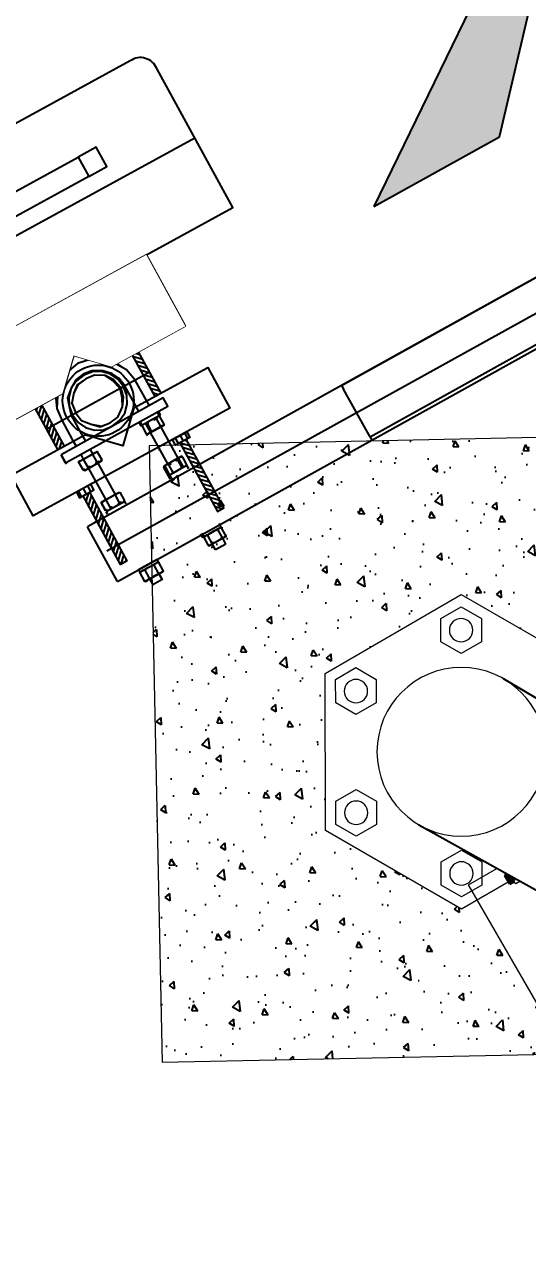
# Model space of a CAD drawing. Header units: millimetres. Extents: x 0 to 177, y -34 to 320.
# Drawn here: x 46.152 to 46.667, y -16.285 to -15.045 of the extents above; entities that cross this region are included whole.
import ezdxf

# ---------------------------------------------------------------- set-up
doc = ezdxf.new("R2010")
doc.units = ezdxf.units.MM
doc.header["$LTSCALE"] = 0.1
doc.set_wipeout_variables(frame=1)
for name, color, linetype in [('8', 8, 'Continuous'), ('ASHURADOS', 7, 'Continuous'), ('FIBRA OPTICA AT&T', 5, 'Continuous'), ('titulos', 170, 'Continuous')]:
    doc.layers.add(name, color=color, linetype=linetype)
pattern_1 = [(135, (32.1043925, -60.0973595), (-0.00265165043, -0.00265165043), [])]
pattern_2 = [(45, (-32.1043925, -60.0973595), (0.00265165043, -0.00265165043), [])]

# ---------------------------------------------------------------- blocks, each defined once
blk = doc.blocks.new('TORREPLANTA')
at = {"layer": 'ASHURADOS', "ltscale": 0.1}
h = blk.add_hatch(dxfattribs=at)
h.set_pattern_fill('AR-CONC', color=8, scale=0.09)
h.paths.add_polyline_path([(29.1184, 102.616), (28.6219, 101.9887), (28.2103, 102.3144), (28.423, 102.4037), (28.4321, 102.3818), (28.6345, 102.3562), (28.7579, 102.5186), (28.6789, 102.7067), (28.4766, 102.7324), (28.4622, 102.7135), (28.283, 102.8496), (28.491, 103.1125), (28.7228, 102.9291)])
h.paths.add_polyline_path([(28.0145, 102.5104), (27.9946, 102.4852), (28.1403, 102.3699), (24.6681, 100.9118), (24.6664, 100.9095), (28.3445, 102.4541), (28.3455, 102.4517), (28.3664, 102.4605)])
h.paths.add_polyline_path([(28.3708, 102.6805), (28.3704, 102.6799), (28.3767, 102.6751), (28.1642, 102.6996), (28.2323, 102.7856)])
h.paths.add_polyline_path([(25.1861, 105.6157), (25.5817, 105.3026), (25.3835, 105.0522), (25.2069, 105.1863), (25.2212, 105.2052), (25.1422, 105.3933), (24.9399, 105.4189), (24.8165, 105.2565), (24.8954, 105.0684), (24.919, 105.0654), (24.8892, 104.8304), (24.4579, 105.1717), (24.9543, 105.7991)])
h.paths.add_polyline_path([(24.5451, 100.6329), (24.6681, 100.7957), (24.6569, 100.8222), (24.9577, 100.9486), (25.0285, 100.8926), (24.532, 100.2653), (23.9047, 100.7617), (24.4012, 101.389), (24.4484, 101.3516), (24.4047, 101.0064), (24.3862, 101.0087), (24.2632, 100.846), (24.3427, 100.6581)])
h.paths.add_polyline_path([(24.8847, 101.0064), (24.6719, 100.917), (24.7915, 101.0802)], flags=17)
h.paths.add_polyline_path([(24.628, 101.2095), (24.4969, 101.0402), (24.4979, 101.0481), (24.4923, 101.0488), (24.5232, 101.2925)], flags=17)
h.paths.add_polyline_path([(25.2677, 104.9059), (25.1918, 105.0944), (25.1992, 105.0888), (25.3324, 104.9877)], flags=17)
h.paths.add_polyline_path([(25.1208, 104.7203), (25.0852, 104.6753), (24.964, 104.7712), (24.9933, 105.0027), (24.994, 105.0027), (24.995, 105.0106)])
h = blk.add_hatch(dxfattribs=at)
h.set_pattern_fill('AR-CONC', color=8, scale=0.0005)
h.paths.add_polyline_path([(29.1184, 102.616), (28.6219, 101.9887), (28.2103, 102.3144), (28.423, 102.4037), (28.4321, 102.3818), (28.6345, 102.3562), (28.7579, 102.5186), (28.6789, 102.7067), (28.4766, 102.7324), (28.4622, 102.7135), (28.283, 102.8496), (28.491, 103.1125), (28.7228, 102.9291)])
h.paths.add_polyline_path([(28.3708, 102.6805), (28.3704, 102.6799), (28.3767, 102.6751), (28.1642, 102.6996), (28.2323, 102.7856)])
at = {"ltscale": 0.1}
for p, q in [((28.5695, 102.6529), (27.4758, 102.7788)), ((28.5422, 102.4356), (27.4539, 102.5898))]:
    blk.add_line(p, q, dxfattribs=at)
at = {"lineweight": 0}
for p, q in [((28.4067, 102.4544), (28.3983, 102.4509)), ((28.399, 102.4555), (28.4002, 102.4527)), ((28.4069, 102.4544), (28.4057, 102.454)), ((28.4144, 102.4515), (28.4127, 102.4522))]:
    blk.add_line(p, q, dxfattribs=at)
for points in [[(28.7228, 102.9291), (29.1184, 102.616), (28.6219, 101.9887), (28.2103, 102.3144)], [(28.4014, 102.4551), (28.4321, 102.3818), (28.6345, 102.3562), (28.7579, 102.5186), (28.6789, 102.7067), (28.4766, 102.7324), (28.4282, 102.6687)], [(24.6192, 100.8451), (24.633, 100.8122), (28.4437, 102.4124), (28.4273, 102.4515)], [(28.3984, 102.4502), (28.41, 102.4539)], [(28.4, 102.4496), (28.3984, 102.4502), (28.3987, 102.4511)], [(28.4126, 102.4536), (28.4, 102.4496), (28.3994, 102.4479)], [(28.4132, 102.4535), (28.4127, 102.4522), (28.3994, 102.4479), (28.401, 102.4473), (28.4144, 102.4515), (28.4137, 102.4499)]]:
    blk.add_lwpolyline(points, dxfattribs=at)
for points in [[(28.6628, 102.6419), (28.6812, 102.6661), (28.6694, 102.6942), (28.6392, 102.698), (28.6208, 102.6738), (28.6326, 102.6457)], [(28.7239, 102.4964), (28.7423, 102.5206), (28.7305, 102.5487), (28.7003, 102.5525), (28.6819, 102.5283), (28.6937, 102.5002)], [(28.402, 102.445), (28.4137, 102.4499), (28.4003, 102.4456), (28.401, 102.4473)], [(28.4719, 102.3906), (28.4902, 102.4148), (28.4785, 102.4428), (28.4483, 102.4466), (28.4299, 102.4224), (28.4417, 102.3944)], [(28.6284, 102.3707), (28.6468, 102.395), (28.635, 102.423), (28.6049, 102.4268), (28.5865, 102.4026), (28.5983, 102.3746)]]:
    blk.add_lwpolyline(points, close=True, dxfattribs=at)
blk.add_lwpolyline([(28.3934, 102.4562), (28.3957, 102.4508, 0.389201), (28.4002, 102.4527, 0.127246), (28.4065, 102.4544, 0.127246)], format="xyb", dxfattribs=at)
for centre, radius in [((28.651, 102.6699), 0.0152), ((28.5555, 102.5443), 0.1095), ((28.7121, 102.5244), 0.0152), ((28.4601, 102.4186), 0.0152), ((28.6166, 102.3988), 0.0152)]:
    blk.add_circle(centre, radius, dxfattribs=at)
blk = doc.blocks.new('FLECHA')
blk.add_hatch(color=256).paths.add_polyline_path([(0, 1.6239), (-0.2858, 1.4238), (-0.1214, 1.4238), (0, 1.5572), (0.1214, 1.4238), (0.2858, 1.4238)])
for p, q in [((0, 1.6239), (-0.2858, 1.4238)), ((-0.1214, 1.4238), (0, 1.5572)), ((-0.2858, 1.4238), (-0.1214, 1.4238))]:
    blk.add_line(p, q)
blk = doc.blocks.new('Antena RF')
at = {"layer": '8', "ltscale": 0.05}
h = blk.add_hatch(dxfattribs=at)
h.set_pattern_fill('ANSI31', color=256, scale=0.03, angle=90, style=0)
h.set_pattern_definition(pattern_1)
h.paths.add_polyline_path([(-0.0602, 0.0779), (-0.0528, 0.0779), (-0.0528, 0.1578), (-0.0602, 0.1578)])
h = blk.add_hatch(dxfattribs=at)
h.set_pattern_fill('ANSI31', color=256, scale=0.03, angle=90, style=0)
h.set_pattern_definition(pattern_2)
h.paths.add_polyline_path([(0.0602, 0.0779), (0.0528, 0.0779), (0.0528, 0.1578), (0.0602, 0.1578)])
h = blk.add_hatch(dxfattribs=at)
h.set_pattern_fill('ANSI31', color=256, scale=0.03, angle=90, style=0)
h.set_pattern_definition(pattern_1)
h.paths.add_polyline_path([(-0.0528, 0.024), (-0.0602, 0.024), (-0.0602, -0.024), (-0.0528, -0.024)])
h = blk.add_hatch(dxfattribs=at)
h.set_pattern_fill('ANSI31', color=256, scale=0.03, angle=90, style=0)
h.set_pattern_definition(pattern_2)
h.paths.add_polyline_path([(0.0528, 0.024), (0.0602, 0.024), (0.0602, -0.024), (0.0528, -0.024)])
for points in [[(-0.0528, 0.0779), (-0.0528, 0.1578), (-0.0602, 0.1578), (-0.0602, 0.0779)], [(0.0528, 0.0779), (0.0528, 0.1578), (0.0602, 0.1578), (0.0602, 0.0779)], [(-0.0602, 0.024), (-0.0602, -0.024), (-0.0528, -0.024), (-0.0528, 0.024)], [(0.0602, 0.024), (0.0602, -0.024), (0.0528, -0.024), (0.0528, 0.024)]]:
    blk.add_lwpolyline(points)
for p, q in [((-0.062, 0.0779), (-0.062, 0.0713)), ((-0.0565, 0.0713), (-0.0565, 0.0779)), ((-0.0565, 0.0713), (-0.0565, 0.0779)), ((-0.051, 0.0779), (-0.051, 0.0713)), ((0.051, 0.0779), (0.051, 0.0713)), ((0.0565, 0.0713), (0.0565, 0.0779)), ((0.0565, 0.0713), (0.0565, 0.0779)), ((0.062, 0.0779), (0.062, 0.0713))]:
    blk.add_line(p, q, dxfattribs=at)
for points in [[(-0.0643, 0.0713), (-0.0643, 0.0779), (-0.0476, 0.0779), (-0.0476, 0.0713)], [(0.0643, 0.0713), (0.0643, 0.0779), (0.0476, 0.0779), (0.0476, 0.0713)]]:
    blk.add_lwpolyline(points, close=True, dxfattribs=at)
for points in [[(-0.0286, 0.024), (-0.1147, 0.024), (-0.1147, 0.0713), (0.1147, 0.0713), (0.1147, 0.024), (0.0286, 0.024)], [(-0.0286, 0.024), (0, 0.0526), (0.0286, 0.024)], [(-0.0286, -0.024), (0, -0.0526), (0.0286, -0.024)]]:
    blk.add_lwpolyline(points, dxfattribs=at)
blk.add_circle((0, 0), 0.0364, dxfattribs=at)
at = {"ltscale": 450}
blk.add_wipeout([(-0.2155, -0.1072), (0.2155, -0.1072), (0.2155, -0.2692), (0.2124, -0.279), (0.205, -0.2863), (0.1955, -0.2892), (-0.1955, -0.2892), (-0.2063, -0.2869), (-0.2136, -0.2793), (-0.2155, -0.2691)], dxfattribs=at)
blk.add_line((-0.2155, -0.1882), (0.2155, -0.1882), dxfattribs=at)
blk.add_lwpolyline([(-0.1955, -0.2892), (0.1955, -0.2892, 0.379386), (0.2155, -0.2692), (0.2155, -0.1072), (-0.2155, -0.1072), (-0.2155, -0.2691, 0.470848)], format="xyb", close=True, dxfattribs=at)
for points in [[(-0.1015, -0.2057), (-0.1225, -0.2057), (-0.1225, -0.2282), (-0.1015, -0.2282)], [(-0.1015, -0.2057), (0.1004, -0.2057), (0.1004, -0.2282), (-0.1015, -0.2282)], [(0.1004, -0.2057), (0.1214, -0.2057), (0.1214, -0.2282), (0.1004, -0.2282)]]:
    blk.add_lwpolyline(points, close=True, dxfattribs=at)
at = {"layer": '8', "ltscale": 0.05}
blk.add_lwpolyline([(0.0286, -0.024), (0.1147, -0.024), (0.1147, -0.1072), (-0.1147, -0.1072), (-0.1147, -0.024), (-0.0286, -0.024)], dxfattribs=at)
blk.add_wipeout([(-0.1147, -0.1072), (-0.1147, -0.024), (-0.0286, -0.024), (0, -0.0526), (0.0286, -0.024), (0.1147, -0.024), (0.1147, -0.1072)])
blk = doc.blocks.new('A$C462F3C73')
at = {"linetype": 'Continuous'}
for points in [[(33.833, -57), (33.833, -56.917), (34.083, -56.917), (34.083, -57)], [(33.833, -56.917), (33.833, -57)], [(35.083, -56.917), (33.833, -56.917)], [(34.083, -56.5), (34.083, -56.917)], [(34.083, -56.5), (34.833, -56.5)], [(34.083, -57), (34.25, -56.917), (34.667, -56.917), (34.833, -57)], [(34.833, -56.5), (34.833, -56.5)], [(34.833, -56.5), (34.833, -56.917)], [(34.833, -56.5), (34.833, -56.917)], [(35.083, -57), (35.083, -57.583), (34.833, -57.583), (34.833, -56.917), (35.083, -56.917), (35.083, -57)], [(35.083, -56.917), (35.083, -57)], [(35.083, -56.917), (35.083, -56.917), (35.083, -57), (35.083, -56.917)], [(35.083, -56.917), (35.083, -56.917)], [(38.667, -56.917), (38.667, -57.583), (38.583, -57.583), (38.5, -57.583), (38.5, -57.583), (38.417, -57.583), (38.333, -57.583)], [(38.333, -56.917), (38.417, -56.917), (38.583, -56.917), (38.667, -56.917)], [(38.333, -56.917), (38.333, -57.583)], [(38.417, -56.917), (38.333, -56.917)], [(38.417, -56.917), (38.333, -56.917)], [(38.667, -56.917), (38.667, -57.583), (38.583, -57.583), (38.5, -57.583), (38.5, -57.583), (38.417, -57.583), (38.333, -57.583)], [(38.333, -56.917), (38.333, -56.917), (38.417, -56.917), (38.583, -56.917), (38.583, -56.917), (38.667, -56.917)], [(38.333, -56.917), (38.333, -57.583)], [(39.583, -56.917), (38.417, -56.917)], [(39.583, -56.917), (38.417, -56.917)], [(38.667, -56.917), (38.667, -56.5), (39.333, -56.5)], [(38.667, -56.917), (38.667, -56.5)], [(38.667, -56.5), (39.333, -56.5)], [(38.667, -56.917), (38.75, -56.917), (38.833, -56.917), (39.167, -56.917), (39.25, -56.917), (39.333, -56.917)], [(38.667, -56.917), (38.75, -56.917), (38.833, -56.917), (39.167, -56.917), (39.25, -56.917), (39.333, -56.917)], [(39.333, -56.917), (39.333, -56.5)], [(39.333, -56.5), (39.333, -56.5)], [(39.333, -56.917), (39.333, -56.5)], [(39.333, -56.917), (39.333, -56.5)], [(39.333, -56.917), (39.333, -56.5)], [(39.667, -56.917), (39.667, -57.583), (39.583, -57.583), (39.583, -57.583), (39.5, -57.583), (39.417, -57.583), (39.333, -57.583), (39.333, -56.917), (39.417, -56.917), (39.583, -56.917), (39.583, -56.917), (39.667, -56.917)], [(39.333, -57.583), (39.333, -56.917), (39.333, -56.917), (39.417, -56.917), (39.583, -56.917), (39.583, -56.917), (39.667, -56.917)], [(39.667, -56.917), (39.667, -57.583), (39.583, -57.583), (39.583, -57.583), (39.417, -57.583), (39.417, -57.583), (39.333, -57.583)], [(39.583, -56.917), (39.583, -56.833)], [(39.667, -56.917), (39.667, -57.583), (39.583, -57.583)], [(39.583, -56.917), (39.667, -56.917), (39.583, -56.917)], [(39.583, -56.917), (39.667, -56.917)], [(39.583, -56.917), (39.667, -56.917)], [(39.667, -56.917), (39.667, -57.583), (39.583, -57.583)], [(39.583, -56.917), (39.667, -56.917), (39.583, -56.917)], [(39.583, -56.917), (39.583, -56.917)], [(22.917, -57.75), (4.667, -57.75)], [(41.167, -57.75), (22.917, -57.75)], [(22.917, -57.75), (22.917, -57.833)], [(34.083, -57), (34.083, -57.583), (33.833, -57.583), (33.833, -57.583)], [(33.833, -57), (33.833, -57.583)], [(33.833, -57.583), (33.833, -57.833)], [(35.083, -57.833), (35.083, -57.583), (33.833, -57.583)], [(34.833, -57.583), (34.667, -57.583), (34.25, -57.583), (34.083, -57.583)], [(35.083, -57), (35.083, -57.583), (35.083, -57.583)], [(35.083, -57.583), (35.083, -57.583)], [(35.083, -57.583), (35.083, -57.583)], [(35.167, -57.833), (35.167, -57.583), (35.083, -57.583)], [(38.417, -57.583), (38.333, -57.583)], [(38.333, -57.583), (38.333, -57.75)], [(39.667, -57.75), (39.667, -57.583), (38.333, -57.583)], [(38.417, -57.583), (38.333, -57.583)], [(38.333, -57.583), (38.333, -57.75)], [(39.667, -57.75), (39.667, -57.583), (38.333, -57.583)], [(38.333, -57.75), (39.667, -57.75)], [(38.333, -57.75), (39.667, -57.75)], [(39.333, -57.583), (39.167, -57.583), (39.083, -57.583), (38.917, -57.583), (38.833, -57.583), (38.667, -57.583)], [(39.333, -57.583), (39.167, -57.583), (39.083, -57.583), (38.917, -57.583), (38.833, -57.583), (38.667, -57.583)], [(38.667, -57.833), (38.667, -57.75)], [(38.667, -57.833), (38.667, -57.75)], [(39.333, -57.833), (39.333, -57.75)], [(39.333, -57.833), (39.333, -57.75)], [(39.333, -57.833), (39.333, -57.75)], [(39.333, -57.833), (39.333, -57.75)], [(39.583, -57.583), (39.667, -57.583)], [(39.583, -57.583), (39.667, -57.583)], [(39.583, -57.583), (39.667, -57.583)], [(39.583, -57.583), (39.667, -57.583)], [(39.667, -57.75), (39.667, -57.583)], [(39.667, -57.75), (39.667, -57.583)], [(39.667, -57.75), (39.667, -57.75)], [(41.167, -57.75), (41.167, -61.667)], [(22.917, -58), (4.667, -58)], [(22.917, -58), (22.917, -57.833)], [(22.917, -58), (22.917, -58.5)], [(22.917, -58.5), (22.917, -61.417)], [(40.833, -59.75), (-41.917, -59.667)], [(-22.917, -61.667), (22.917, -61.667), (22.917, -61.417)], [(22.917, -61.667), (4.667, -61.667)], [(22.917, -61.667), (22.917, -61.667)], [(22.917, -61.667), (41.167, -61.667)], [(33.833, -61.75), (33.833, -62), (35.167, -62)], [(33.833, -61.75), (33.833, -62), (35.083, -62)], [(33.833, -62.583), (33.833, -62), (34.167, -62), (34.167, -62.583), (34.083, -62.583), (34, -62.667), (33.917, -62.667), (33.833, -62.583), (33.833, -62.583)], [(33.917, -62), (33.833, -62)], [(33.833, -62.583), (33.833, -62), (34.083, -62), (34.083, -62.583), (34, -62.667), (33.833, -62.667), (33.833, -62.583), (33.833, -62.583)], [(33.833, -62), (33.833, -62)], [(34.083, -62), (34.833, -62)], [(34.167, -62), (34.833, -62)], [(34.833, -62.583), (34.833, -62), (35.083, -62)], [(34.833, -62.583), (34.833, -62), (35.083, -62)], [(35.167, -61.75), (35.167, -62), (35.083, -62)], [(35.083, -62), (35.083, -61.75)], [(35.083, -62), (35.167, -62)], [(35.167, -62), (35.167, -62.583), (35.083, -62.667)], [(35.083, -62), (35.167, -62)], [(35.083, -62.583), (35.083, -62)], [(35.083, -62), (35.083, -62)], [(35.083, -62), (35.083, -62)], [(35.083, -62), (35.083, -62.583), (35.083, -62.667)], [(35.083, -62), (35.083, -62)], [(35.083, -62.583), (35.083, -62)], [(35.083, -62), (35.083, -62)], [(35.167, -61.75), (35.167, -62)], [(35.167, -62), (35.167, -61.75)], [(38.333, -61.75), (38.333, -61.917), (39.667, -61.917)], [(38.333, -61.75), (38.333, -61.917), (39.667, -61.917)], [(38.333, -62.583), (38.333, -62), (38.417, -61.917), (38.583, -61.917), (38.667, -62), (38.667, -62.583), (38.333, -62.583)], [(38.417, -61.917), (38.333, -62)], [(38.333, -62.583), (38.333, -62), (38.333, -62), (38.417, -61.917), (38.583, -61.917), (38.583, -62), (38.667, -62), (38.667, -62.583), (38.333, -62.583)], [(38.417, -61.917), (38.333, -62)], [(38.667, -62), (38.75, -62), (38.833, -61.917), (39.167, -61.917), (39.25, -62), (39.333, -62)], [(38.667, -62), (38.75, -62), (38.833, -61.917), (39.167, -61.917), (39.25, -62), (39.333, -62)], [(39.333, -62.583), (39.333, -62), (39.417, -61.917), (39.583, -61.917), (39.583, -62), (39.667, -62)], [(39.333, -62.583), (39.333, -62), (39.333, -62), (39.417, -61.917), (39.583, -61.917), (39.583, -62), (39.667, -62)], [(39.583, -61.917), (39.667, -62)], [(39.583, -61.917), (39.667, -62)], [(39.583, -61.917), (39.667, -62)], [(39.583, -61.917), (39.667, -62)], [(39.583, -61.917), (39.667, -62)], [(39.583, -61.917), (39.667, -62)], [(39.667, -62), (39.667, -62.583), (39.583, -62.583)], [(39.667, -62), (39.667, -62.583), (39.583, -62.583)], [(39.667, -61.75), (39.667, -61.917)], [(39.667, -61.917), (39.667, -61.75)], [(39.667, -61.75), (39.667, -61.917)], [(39.667, -62.583), (39.667, -62)], [(39.667, -62.583), (39.667, -62)], [(40.583, -61.75), (40.583, -61.667)], [(33.917, -62.667), (33.833, -62.583)], [(33.833, -62.667), (33.833, -62.583)], [(33.833, -62.667), (35.083, -62.667)], [(33.917, -62.667), (35.083, -62.667)], [(34.833, -62.583), (34.667, -62.583), (34.667, -62.667), (34.25, -62.667), (34.25, -62.583), (34.083, -62.583)], [(34.083, -62.667), (34.083, -64.917)], [(34.083, -62.667), (34.083, -64.917)], [(34.833, -62.583), (34.667, -62.583), (34.667, -62.667), (34.333, -62.667), (34.25, -62.583), (34.167, -62.583)], [(35.083, -62.583), (35.083, -62.667), (34.833, -62.667), (34.833, -62.583), (34.833, -62.583)], [(35.083, -62.583), (35.083, -62.667), (34.833, -62.667), (34.833, -62.583)], [(34.833, -62.667), (34.833, -64.917)], [(34.833, -62.667), (34.833, -64.917)], [(34.833, -62.667), (34.833, -64.917)], [(34.833, -62.667), (34.833, -64.917)], [(35.167, -62.583), (35.083, -62.583), (35.083, -62.667)], [(35.083, -62.667), (35.083, -62.583)], [(35.083, -62.667), (35.083, -62.583)], [(35.083, -62.583), (35.083, -62.667)], [(35.083, -62.667), (35.083, -62.583)], [(35.083, -62.667), (35.083, -62.583)], [(38.417, -62.583), (38.333, -62.583)], [(38.417, -62.583), (38.333, -62.583)], [(38.417, -62.583), (39.583, -62.583)], [(38.417, -62.583), (39.583, -62.583)], [(39.333, -62.583), (38.667, -62.583)], [(38.667, -64.833), (38.667, -62.583)], [(38.667, -64.833), (38.667, -62.583)], [(39.333, -62.583), (38.667, -62.583)], [(39.333, -64.833), (39.333, -62.583)], [(39.667, -62.583), (39.333, -62.583)], [(39.333, -64.833), (39.333, -62.583)], [(39.333, -64.833), (39.333, -62.583)], [(39.333, -64.833), (39.333, -62.583)], [(39.667, -62.583), (39.333, -62.583)], [(39.583, -62.583), (39.583, -62.5)], [(39.667, -62.583), (39.583, -62.583)], [(39.583, -62.583), (39.667, -62.583)], [(39.667, -62.583), (39.583, -62.583)], [(39.583, -62.583), (39.583, -62.583)], [(39.583, -62.583), (39.667, -62.583)], [(34.083, -64.917), (34.083, -65.5), (34, -65.583), (33.833, -65.583), (33.833, -65.5), (33.833, -65.5)], [(33.833, -64.917), (34.083, -64.917)], [(33.833, -64.917), (33.833, -65.5)], [(33.833, -64.917), (33.833, -64.917)], [(35.083, -64.917), (33.833, -64.917)], [(34.083, -64.917), (34.083, -65.5), (34, -65.5), (34, -65.583), (33.833, -65.583), (33.833, -65.5)], [(33.833, -64.917), (34.083, -64.917)], [(33.833, -64.917), (33.833, -65.5)], [(33.833, -64.917), (33.833, -64.917)], [(35.083, -64.917), (33.833, -64.917)], [(34.083, -64.917), (34.833, -64.917)], [(34.083, -64.917), (34.75, -64.917)], [(35.083, -64.917), (35.083, -65.5), (35.083, -65.5), (35.083, -65.583), (34.833, -65.583), (34.833, -65.5), (34.75, -65.5), (34.75, -64.917), (35.083, -64.917)], [(35.083, -64.917), (35.083, -65.5), (35.083, -65.583), (34.833, -65.583), (34.833, -65.5), (34.833, -64.917), (35.083, -64.917)], [(35.083, -64.917), (35.083, -64.833)], [(35.083, -64.917), (35.083, -64.833)], [(35.083, -64.917), (35.083, -65.5), (35.083, -65.583)], [(35.083, -64.917), (35.083, -64.917), (35.083, -64.917)], [(35.083, -64.917), (35.083, -64.917)], [(35.083, -64.917), (35.083, -65.5), (35.083, -65.583)], [(35.083, -64.917), (35.083, -64.917), (35.083, -64.917)], [(35.083, -64.917), (35.083, -64.917)], [(38.333, -64.917), (38.333, -64.917), (38.417, -64.833), (38.583, -64.833), (38.583, -64.917), (38.667, -64.917)], [(38.417, -64.833), (38.333, -64.917)], [(38.333, -64.917), (38.333, -64.917), (38.417, -64.833), (38.5, -64.833), (38.583, -64.917), (38.667, -64.917)], [(38.417, -64.833), (38.333, -64.917)], [(38.667, -64.917), (38.667, -65.5), (38.333, -65.5)], [(38.333, -64.917), (38.333, -65.5)], [(38.667, -64.917), (38.667, -65.5), (38.333, -65.5)], [(38.333, -64.917), (38.333, -65.5)], [(39.583, -64.833), (38.417, -64.833)], [(39.583, -64.833), (38.417, -64.833)], [(38.667, -64.917), (38.75, -64.917), (38.833, -64.833), (39.167, -64.833), (39.25, -64.917), (39.333, -64.917)], [(38.667, -64.917), (38.75, -64.917), (38.833, -64.833), (39.167, -64.833), (39.25, -64.917), (39.333, -64.917)], [(39.667, -64.917), (39.667, -65.5), (39.333, -65.5), (39.333, -64.917), (39.333, -64.917), (39.417, -64.833), (39.583, -64.833), (39.583, -64.917), (39.667, -64.917)], [(39.667, -64.917), (39.667, -65.5), (39.333, -65.5), (39.333, -64.917), (39.333, -64.917), (39.417, -64.833), (39.583, -64.833), (39.583, -64.917), (39.667, -64.917)], [(39.583, -64.833), (39.667, -64.917), (39.583, -64.833)], [(39.583, -64.833), (39.583, -64.833)], [(39.583, -64.833), (39.667, -64.917)], [(39.583, -64.833), (39.583, -64.917), (39.667, -64.917), (39.583, -64.833)], [(39.583, -64.833), (39.583, -64.833)], [(39.583, -64.833), (39.667, -64.917)], [(39.667, -64.917), (39.667, -65.5), (39.583, -65.5)], [(39.667, -64.917), (39.667, -65.5), (39.583, -65.5)], [(40.417, -66.417), (40.417, -65.833), (33.083, -65.833), (33.083, -66.417), (40.417, -66.417)], [(40.417, -66.417), (40.417, -65.833), (33.083, -65.833), (33.083, -66.417), (40.417, -66.417)], [(33.75, -65.583), (33.75, -65.833)], [(35.083, -65.833), (35.083, -65.583), (33.75, -65.583)], [(33.833, -65.583), (33.833, -65.5)], [(33.833, -65.583), (33.833, -65.5)], [(33.833, -65.583), (33.833, -65.833)], [(35.083, -65.833), (35.083, -65.583), (33.833, -65.583)], [(34.833, -65.5), (34.667, -65.5), (34.667, -65.583), (34.25, -65.583), (34.25, -65.5), (34.083, -65.5)], [(34.75, -65.5), (34.667, -65.5), (34.667, -65.583), (34.25, -65.583), (34.25, -65.5), (34.083, -65.5)], [(35.083, -65.583), (35.083, -65.5)], [(35.083, -65.583), (35.083, -65.5)], [(35.083, -65.583), (35.083, -65.5)], [(35.083, -65.583), (35.083, -65.5)], [(35.167, -65.833), (35.167, -65.583), (35.083, -65.583)], [(35.083, -65.833), (35.083, -65.583)], [(38.417, -65.5), (38.333, -65.5)], [(38.417, -65.5), (38.333, -65.5)], [(39.583, -65.5), (38.417, -65.5)], [(39.583, -65.5), (38.417, -65.5)], [(39.333, -65.5), (38.667, -65.5)], [(38.667, -65.833), (38.667, -65.5)], [(38.667, -65.833), (38.667, -65.5)], [(39.333, -65.5), (38.667, -65.5)], [(39.333, -65.833), (39.333, -65.5)], [(39.333, -65.833), (39.333, -65.5)], [(39.333, -65.833), (39.333, -65.5)], [(39.333, -65.833), (39.333, -65.5)], [(39.583, -65.5), (39.667, -65.5)], [(39.583, -65.5), (39.583, -65.5)], [(39.583, -65.5), (39.667, -65.5)], [(39.583, -65.5), (39.667, -65.5)], [(39.583, -65.5), (39.583, -65.5)], [(39.583, -65.5), (39.667, -65.5)], [(40.417, -65.833), (40.417, -65.75)], [(40.417, -65.833), (40.417, -66.417)], [(40.417, -66.417), (40.417, -65.833)], [(34.083, -66.417), (34.083, -67)], [(34.083, -66.417), (34.083, -67)], [(34.833, -66.417), (34.833, -67)], [(34.833, -66.417), (34.833, -67)], [(34.833, -66.417), (34.833, -67)], [(38.583, -68.25), (38.5, -67.667), (38.25, -67.167), (37.833, -66.75), (37.333, -66.5), (36.75, -66.417), (36.167, -66.5), (35.667, -66.75), (35.25, -67.167), (35, -67.667), (34.833, -68.25), (35, -68.833), (35.25, -69.333), (35.667, -69.75), (36.167, -70), (36.75, -70.083), (37.333, -70), (37.833, -69.75), (38.25, -69.333), (38.5, -68.833), (38.583, -68.25)], [(34.833, -66.417), (34.833, -67)], [(38.583, -68.25), (38.5, -67.667), (38.25, -67.167), (37.833, -66.75), (37.333, -66.5), (36.75, -66.417), (36.167, -66.5), (35.667, -66.75), (35.25, -67.167), (35, -67.667), (34.917, -68.25), (35, -68.833), (35.25, -69.333), (35.667, -69.75), (36.167, -70), (36.75, -70.083), (37.333, -70), (37.833, -69.75), (38.25, -69.333), (38.5, -68.833), (38.583, -68.25)], [(38.333, -68.25), (38.25, -67.667), (37.833, -67.167), (37.333, -66.75), (36.75, -66.667), (36.167, -66.75), (35.583, -67.167), (35.25, -67.667), (35.083, -68.25), (35.25, -68.917), (35.583, -69.417), (36.167, -69.75), (36.75, -69.833), (37.333, -69.75), (37.833, -69.417), (38.25, -68.917), (38.333, -68.25)], [(38.333, -68.25), (38.25, -67.667), (37.833, -67.167), (37.417, -66.75), (36.75, -66.667), (36.167, -66.75), (35.583, -67.167), (35.333, -67.667), (35.167, -68.25), (35.333, -68.917), (35.583, -69.417), (36.167, -69.75), (36.75, -69.833), (37.417, -69.75), (37.833, -69.417), (38.25, -68.917), (38.333, -68.25)], [(38.667, -66.917), (38.667, -66.417)], [(38.667, -66.917), (38.667, -66.417)], [(39.333, -66.917), (39.333, -66.417)], [(39.333, -66.917), (39.333, -66.417)], [(39.333, -66.917), (39.333, -66.417)], [(39.333, -66.917), (39.333, -66.417)], [(34.083, -67), (34.083, -68.25)], [(34.083, -67), (34.083, -68.25)], [(34.833, -67), (34.833, -68.25)], [(34.833, -67), (34.833, -68.25)], [(34.833, -67), (34.833, -68.25)], [(34.833, -67), (34.833, -68.25)], [(38.667, -68.25), (38.667, -66.917)], [(38.667, -68.25), (38.667, -66.917)], [(39.333, -68.25), (39.333, -66.917)], [(39.333, -68.25), (39.333, -66.917)], [(39.333, -68.25), (39.333, -66.917)], [(39.333, -68.25), (39.333, -66.917)], [(33.167, -68.25), (40.417, -68.25)], [(34.083, -68.25), (34.25, -69.083), (34.667, -69.75), (35.167, -70.417), (35.917, -70.75), (36.75, -70.917), (37.583, -70.75), (38.333, -70.417), (38.917, -69.75), (39.25, -69.083), (39.333, -68.25)], [(34.083, -68.25), (34.25, -69.083), (34.583, -69.75), (35.167, -70.417), (35.917, -70.75), (36.75, -70.917), (37.5, -70.75), (38.333, -70.417), (38.833, -69.75), (39.25, -69.083), (39.333, -68.25)], [(34.833, -68.25), (34.917, -68.833), (35.25, -69.333), (35.667, -69.75), (36.167, -70.083), (36.75, -70.167)], [(34.833, -68.25), (34.917, -68.833), (35.167, -69.333), (35.583, -69.75), (36.167, -70.083), (36.75, -70.167), (37.333, -70.083), (37.833, -69.75), (38.333, -69.333), (38.5, -68.833), (38.667, -68.25)], [(34.833, -68.25), (34.917, -68.833), (35.167, -69.333), (35.583, -69.75), (36.167, -70.083), (36.75, -70.167), (37.333, -70.083), (37.833, -69.75), (38.333, -69.333), (38.5, -68.833), (38.667, -68.25)], [(34.833, -68.25), (34.917, -68.833), (35.167, -69.333), (35.583, -69.75), (36.167, -70.083), (36.75, -70.167)], [(36.75, -70.917), (37.583, -70.75), (38.333, -70.417), (38.917, -69.833), (39.25, -69.083), (39.333, -68.25)]]:
    blk.add_lwpolyline(points, dxfattribs=at)
at = {"extrusion": (8.92565e-05, -0.000155498, 1), "xscale": 61.31944444444299, "yscale": 61.31944444444299, "zscale": 61.31944444444299, "rotation": 359.6375348272501}
blk.add_blockref('Antena RF', (36.738, -68.249, 0.014), dxfattribs=at)

msp = doc.modelspace()

# ---------------------------------------------------------------- block references
at = {"layer": '8', "lineweight": 40, "xscale": -0.7880434782616021, "yscale": 0.7880434782616013, "zscale": 0.7880434782616016, "rotation": 322.8502888482568}
msp.add_blockref('TORREPLANTA', (15.7343, -93.7885), dxfattribs=at)
at = {"layer": 'titulos', "extrusion": (-3.4312e-07, 6.99809e-08, 1), "xscale": 0.8937156915494029, "yscale": 0.8937156915494029, "zscale": 0.8937156915494029, "rotation": 29.01587394238356}
msp.add_blockref('FLECHA', (47.3499, -16.2204, 0), dxfattribs=at)

# ---------------------------------------------------------------- next in the draw order: block references
at = {"layer": 'FIBRA OPTICA AT&T', "extrusion": (0.000153478, -9.26868e-05, 1), "xscale": 0.01630804077010236, "yscale": 0.01630804077010236, "zscale": 0.01630804077010236, "rotation": 209.0158747475192}
msp.add_blockref('A$C462F3C73', (47.291, -16.1128, 0.0088), dxfattribs=at)

doc.saveas('drawing.dxf')
